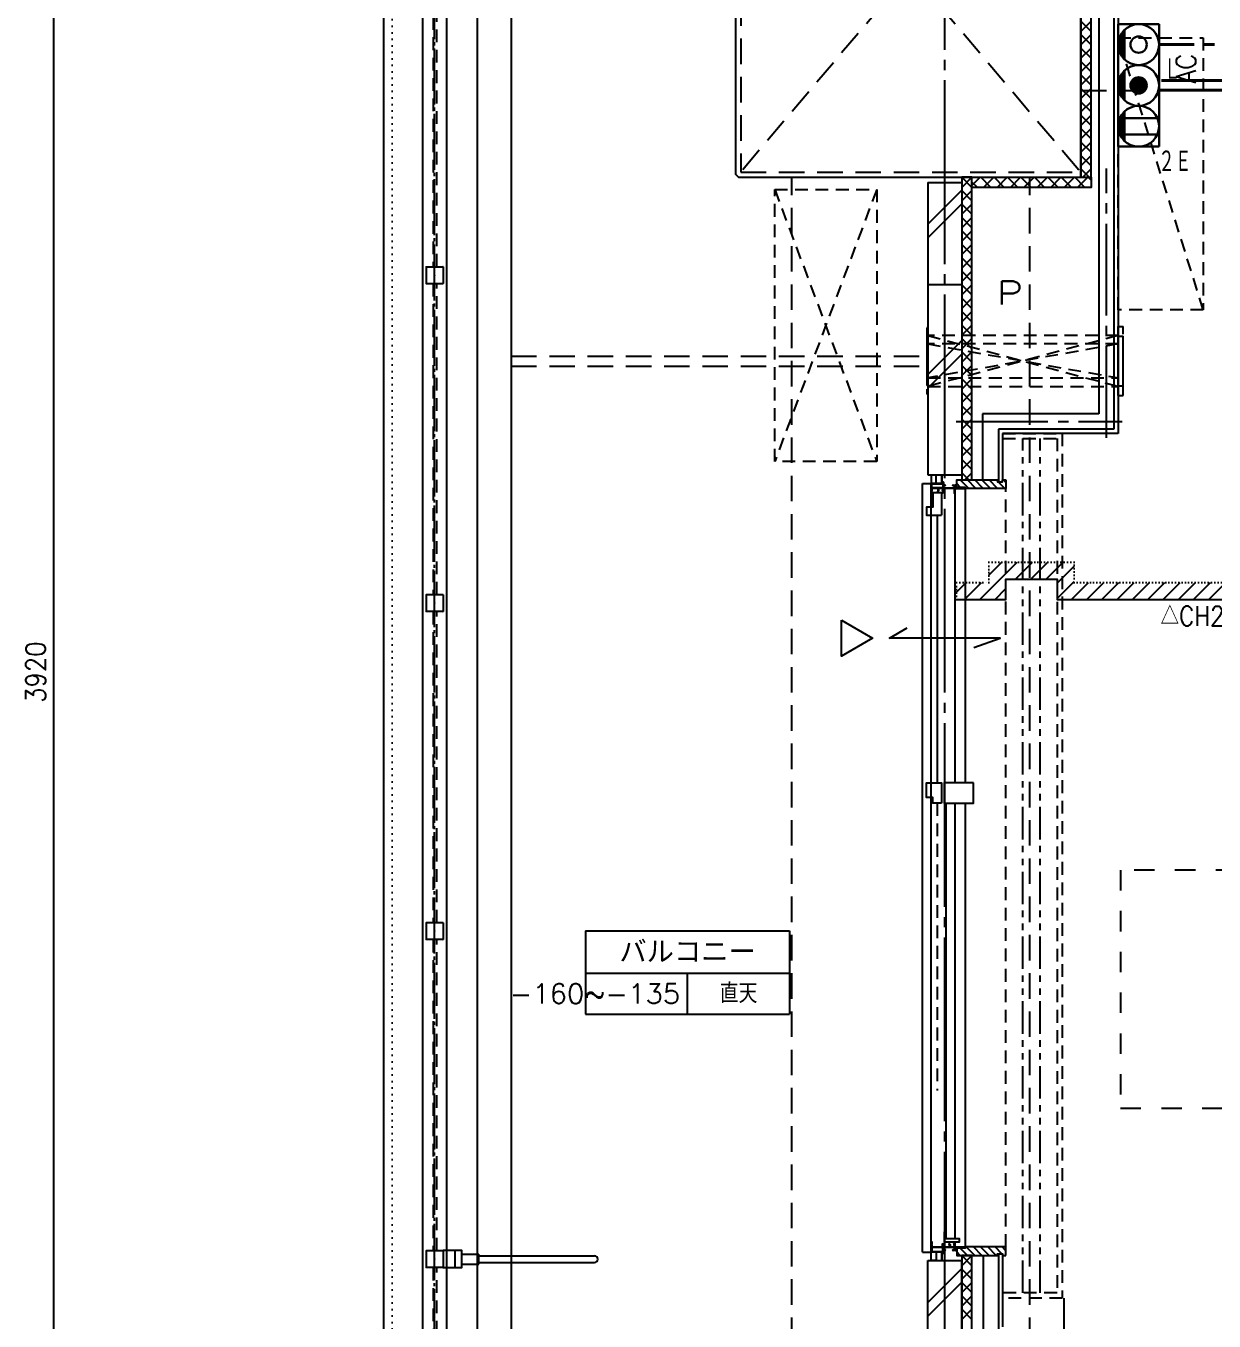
# Model space of a CAD drawing. Header units: millimetres. Extents: x 8300 to 98248, y -10383 to 40000.
# Drawn here: x 19899 to 23392, y 17932 to 21740 of the extents above; entities that cross this region are included whole.
import ezdxf
from ezdxf.enums import TextEntityAlignment as Align

# ---------------------------------------------------------------- set-up
doc = ezdxf.new("R2010")
doc.units = ezdxf.units.MM
doc.header["$LTSCALE"] = 300
for name, pattern in [('CADEWA_LINE5', [1.2, 0.9, -0.1, 0.1, -0.1]), ('CADEWA_LINE6', [2.1, 1.8, -0.1, 0.1, -0.1]), ('DASH-N', [0.375, 0.25, -0.125]), ('DASH-S', [0.2, 0.125, -0.075]), ('DOT2', [3.175, 0, -3.175]), ('HIDDEN3', [0.2, 0.1, -0.1]), ('JIS_08_11', [12.8, 11, -0.6, 0.6, -0.6]), ('PHANTOMX2', [127, 63.5, -12.7, 12.7, -12.7, 12.7, -12.7])]:
    doc.linetypes.add(name, pattern=pattern)
for name, color, linetype in [('526EH_Kabe(7)', 7, 'CONTINUOUS'), ('E配T_その他－１', 7, 'CONTINUOUS'), ('K建0_壁', 7, 'CONTINUOUS'), ('通り芯', 7, 'CONTINUOUS')]:
    doc.layers.add(name, color=color, linetype=linetype)
doc.styles.add('MS Gothic2', font='msgothic.ttc', dxfattribs={"width": 0.6})
doc.styles.add('txt2', font='txt.shx', dxfattribs={"width": 1.197332, "bigfont": 'extfont2'})

# ---------------------------------------------------------------- blocks, each defined once
blk = doc.blocks.new('ZGroup191', base_point=(23170, 21565))
at = {"layer": '526EH_Kabe(7)', "color": 6, "linetype": 'Continuous', "lineweight": -3}
for p, q in [((23119, 21596.6), (23119, 21533.4)), ((23123.5, 21602.9), (23123.5, 21527.1)), ((23114.5, 21587.8), (23114.5, 21542.2)), ((23147.5, 21573.3), (23147.5, 21556.7)), ((23152, 21580.9), (23152, 21549.1)), ((23156.5, 21584.8), (23156.5, 21545.2)), ((23161, 21587.2), (23161, 21542.8)), ((23165.5, 21588.6), (23165.5, 21541.4)), ((23170, 21589), (23170, 21541)), ((23174.5, 21588.6), (23174.5, 21541.4)), ((23179, 21587.2), (23179, 21542.8)), ((23183.5, 21584.8), (23183.5, 21545.2)), ((23188, 21580.9), (23188, 21549.1)), ((23192.5, 21573.3), (23192.5, 21556.7))]:
    blk.add_line(p, q, dxfattribs=at)
at = {"layer": '526EH_Kabe(7)', "color": 6, "linetype": 'Continuous', "lineweight": 30}
blk.add_line((23128, 21607.8), (23128, 21522.2), dxfattribs=at)
for radius in [60, 24]:
    blk.add_circle((23170, 21565), radius, dxfattribs=at)
blk = doc.blocks.new('ZGroup192', base_point=(23170, 21685))
at = {"layer": '526EH_Kabe(7)', "color": 6, "linetype": 'Continuous', "lineweight": -3}
for p, q in [((23114.5, 21707.8), (23114.5, 21662.2)), ((23119, 21716.6), (23119, 21653.4)), ((23123.5, 21722.9), (23123.5, 21647.1))]:
    blk.add_line(p, q, dxfattribs=at)
at = {"layer": '526EH_Kabe(7)', "color": 6, "linetype": 'Continuous', "lineweight": 30}
blk.add_line((23128, 21727.8), (23128, 21642.1), dxfattribs=at)
for radius in [60, 24]:
    blk.add_circle((23170, 21685), radius, dxfattribs=at)
blk = doc.blocks.new('ZGroup193', base_point=(23170, 21445))
at = {"layer": '526EH_Kabe(7)', "color": 6, "linetype": 'Continuous', "lineweight": -3}
for p, q in [((23119, 21476.6), (23119, 21413.4)), ((23123.5, 21482.9), (23123.5, 21407.1)), ((23114.5, 21467.8), (23114.5, 21422.2))]:
    blk.add_line(p, q, dxfattribs=at)
at = {"layer": '526EH_Kabe(7)', "color": 6, "linetype": 'Continuous', "lineweight": 30}
for p, q in [((23128, 21487.9), (23128, 21402.2)), ((23225, 21469), (23115, 21469)), ((23225, 21421), (23115, 21421))]:
    blk.add_line(p, q, dxfattribs=at)
blk.add_circle((23170, 21445), 60, dxfattribs=at)
blk = doc.blocks.new('ZGroup195', base_point=(23170, 21565))
at = {"layer": '526EH_Kabe(7)', "color": 6, "linetype": 'Continuous', "lineweight": 30}
for p, q in [((23110, 21385), (23110, 21745)), ((23110, 21745), (23230, 21745)), ((23230, 21745), (23230, 21385)), ((23230, 21385), (23110, 21385))]:
    blk.add_line(p, q, dxfattribs=at)
blk = doc.blocks.new('ZGroup239', base_point=(25294.7, 20029))
at = {"layer": 'E配T_その他－１', "color": 1, "linetype": 'CADEWA_LINE5', "lineweight": 40}
blk.add_line((23692.9, 21685), (23230, 21685), dxfattribs=at)
blk = doc.blocks.new('ZGroup257', base_point=(25318.2, 19945.4))
at = {"layer": 'E配T_その他－１', "color": 1, "linetype": 'CADEWA_LINE5', "lineweight": 40}
blk.add_line((23452.9, 21550.9), (23228.3, 21550.9), dxfattribs=at)
blk = doc.blocks.new('ZGroup267', base_point=(25306, 19967.8))
at = {"layer": 'E配T_その他－１', "color": 1, "linetype": 'CADEWA_LINE5', "lineweight": 40}
blk.add_line((23507.4, 21579.1), (23228.3, 21579.1), dxfattribs=at)
blk = doc.blocks.new('ZGroup303', base_point=(21711.4, 18957.2))
at = {"layer": 'K建0_壁', "color": 250, "linetype": 'Continuous', "lineweight": -3}
for p, q in [((21543.8, 19079.7), (22143.8, 19079.7)), ((21543.8, 19079.7), (21543.8, 18834.7)), ((22143.8, 19079.7), (22143.8, 18834.7)), ((21543.8, 18954.7), (22143.8, 18954.7)), ((21843.8, 18834.7), (21843.8, 18954.7)), ((21543.8, 18834.7), (22143.8, 18834.7))]:
    blk.add_line(p, q, dxfattribs=at)
at = {"layer": 'K建0_壁', "color": 250, "lineweight": -3, "style": 'txt2'}
for s, height, width, p in [('バルコニー', 67.93, 1.072409, (21843.8, 19017.2)), ('直天', 57.6, 0.875, (21993.8, 18895.9)), ('-160~-135', 57.6, 1.037234, (21571.5, 18894.7))]:
    blk.add_text(s, height=height, dxfattribs=dict(at, width=width)).set_placement(p, align=Align.MIDDLE_CENTER)
blk = doc.blocks.new('ZGroup311', base_point=(23285.6, 20152))
at = {"layer": 'K建0_壁', "color": 250, "linetype": 'Continuous', "lineweight": -3}
for p, q in [((23545, 20312.1), (23586.7, 20353.8)), ((23545, 20267.2), (23631.6, 20353.8)), ((23626.5, 20303.8), (23676.5, 20353.8)), ((23671.4, 20303.8), (23721.4, 20353.8)), ((23716.3, 20303.8), (23766.3, 20353.8)), ((23761.2, 20303.8), (23811.2, 20353.8)), ((23806.1, 20303.8), (23856.1, 20353.8)), ((23851, 20303.8), (23901, 20353.8)), ((23895.9, 20303.8), (23936.5, 20344.3)), ((23545, 20222.3), (23595, 20272.3)), ((23545, 20177.4), (23595, 20227.4)), ((23545, 20132.5), (23595, 20182.5)), ((22703, 20053.8), (22813, 20163.8)), ((22729.7, 20125.4), (22768.1, 20163.8)), ((22807.9, 20113.8), (22857.9, 20163.8)), ((22852.8, 20113.8), (22902.8, 20163.8)), ((22897.7, 20113.8), (22947.7, 20163.8)), ((22930, 20101.2), (22980, 20151.2)), ((22930, 20056.3), (22980, 20106.3)), ((23511.2, 20053.8), (23595, 20137.6)), ((22634.7, 20075.3), (22663.2, 20103.8)), ((22658.1, 20053.8), (22708.1, 20103.8)), ((22747.9, 20053.8), (22779.7, 20085.6)), ((22972.4, 20053.8), (23022.4, 20103.8)), ((23017.3, 20053.8), (23067.3, 20103.8)), ((23062.2, 20053.8), (23112.2, 20103.8)), ((23107.1, 20053.8), (23157.1, 20103.8)), ((23152, 20053.8), (23202, 20103.8)), ((23196.9, 20053.8), (23246.9, 20103.8)), ((23241.8, 20053.8), (23291.8, 20103.8)), ((23286.7, 20053.8), (23336.7, 20103.8)), ((23331.6, 20053.8), (23381.6, 20103.8)), ((23376.5, 20053.8), (23426.5, 20103.8)), ((23421.4, 20053.8), (23471.4, 20103.8)), ((23466.3, 20053.8), (23516.3, 20103.8)), ((23556.1, 20053.8), (23595, 20092.7))]:
    blk.add_line(p, q, dxfattribs=at)
at = {"layer": 'K建0_壁', "color": 250, "linetype": 'DOT2', "lineweight": -3, "ltscale": 0.01}
blk.add_lwpolyline([(22634.7, 20053.8), (22634.7, 20103.8), (22729.7, 20103.8), (22729.7, 20163.8), (22980, 20163.8), (22980, 20103.8), (23545, 20103.8), (23545, 20353.8), (23936.5, 20353.8), (23936.5, 20303.8)], dxfattribs=at)
at = {"layer": 'K建0_壁', "color": 250, "linetype": 'Continuous', "lineweight": -3}
blk.add_lwpolyline([(22634.7, 20053.8), (22779.7, 20053.8), (22779.7, 20113.8), (22930, 20113.8), (22930, 20053.8), (23595, 20053.8), (23595, 20303.8), (23936.5, 20303.8)], dxfattribs=at)
at = {"layer": 'K建0_壁', "color": 250, "lineweight": -3, "style": 'txt2', "width": 0.859876}
blk.add_text('△CH2300', height=57.6, dxfattribs=at).set_placement((23234.4, 19959.1), align=Align.BOTTOM_LEFT)

msp = doc.modelspace()

# ---------------------------------------------------------------- linework, layer by layer
at = {"layer": 'K建0_壁', "color": 250, "linetype": 'JIS_08_11', "lineweight": -3, "ltscale": 0.05}
msp.add_line((21100, 11716.7), (21100, 25327.2), dxfattribs=at)
at = {"layer": 'K建0_壁', "color": 250, "linetype": 'Continuous', "lineweight": -3}
for p, q in [((20950, 25028.7), (20950, 12009.7)), ((21225, 25028.7), (21225, 12009.7)), ((21325, 25028.7), (21325, 12009.7)), ((19980, 21789.5), (19980, 17890.5)), ((23030, 21754), (23000, 21724)), ((23000, 21754), (23030, 21724)), ((23030, 21714.4), (23000, 21684.4)), ((23000, 21714.4), (23030, 21684.4)), ((23030, 21674.9), (23000, 21644.9)), ((23000, 21674.9), (23030, 21644.9)), ((23030, 21635.4), (23000, 21605.4)), ((23000, 21635.4), (23030, 21605.4)), ((23030, 21595.9), (23000, 21565.9)), ((23000, 21595.9), (23030, 21565.9)), ((23030, 21556.4), (23000, 21526.4)), ((23000, 21556.4), (23030, 21526.4)), ((23030, 21516.9), (23000, 21486.9)), ((23000, 21516.9), (23030, 21486.9)), ((23030, 21477.4), (23000, 21447.4)), ((23000, 21477.4), (23030, 21447.4)), ((23030, 21437.9), (23000, 21407.9)), ((23000, 21437.9), (23030, 21407.9)), ((23030, 21398.3), (23000, 21368.3)), ((23000, 21398.3), (23030, 21368.3)), ((23030, 21358.8), (23000, 21328.8)), ((23000, 21358.8), (23030, 21328.8)), ((22679.8, 21295), (22650, 21265.2)), ((22650.2, 21295), (22680, 21265.2)), ((22680, 21270.5), (22704.5, 21295)), ((22735.6, 21265), (22705.6, 21295)), ((22714, 21265), (22744, 21295)), ((22775.1, 21265), (22745.1, 21295)), ((22753.6, 21265), (22783.6, 21295)), ((22814.6, 21265), (22784.6, 21295)), ((22793.1, 21265), (22823.1, 21295)), ((22854.1, 21265), (22824.1, 21295)), ((22832.6, 21265), (22862.6, 21295)), ((22893.6, 21265), (22863.6, 21295)), ((22872.1, 21265), (22902.1, 21295)), ((22933.1, 21265), (22903.1, 21295)), ((22911.6, 21265), (22941.6, 21295)), ((22972.6, 21265), (22942.6, 21295)), ((22951.1, 21265), (22981.1, 21295)), ((23012.2, 21265), (22982.2, 21295)), ((22990.6, 21265), (23020.6, 21295)), ((23000, 21319.3), (23024.3, 21295)), ((23030, 21319.3), (23005.7, 21295)), ((23030, 21286.7), (23021.7, 21295)), ((22550, 21280), (22650, 21280)), ((22550, 21280), (22550, 20420)), ((22550, 21156.7), (22650, 21256.7)), ((22650, 21280), (22650, 20420)), ((22680, 21255.7), (22650, 21225.7)), ((22650, 21255.7), (22680, 21225.7)), ((22696, 21265), (22680, 21281)), ((22550, 21116.7), (22650, 21216.7)), ((22680, 21216.2), (22650, 21186.2)), ((22650, 21216.2), (22680, 21186.2)), ((22680, 21176.7), (22650, 21146.7)), ((22650, 21176.7), (22680, 21146.7)), ((22680, 21137.2), (22650, 21107.2)), ((22650, 21137.2), (22680, 21107.2)), ((22680, 21097.6), (22650, 21067.6)), ((22650, 21097.6), (22680, 21067.6)), ((22680, 21058.1), (22650, 21028.1)), ((22650, 21058.1), (22680, 21028.1)), ((21075, 21031.6), (21075, 20982.6)), ((21075.5, 21032.1), (21124.5, 21032.1)), ((21125, 21031.6), (21125, 20982.6)), ((21124.5, 20982.1), (21075.5, 20982.1)), ((22680, 21018.6), (22650, 20988.6)), ((22650, 21018.6), (22680, 20988.6)), ((22550, 20980), (22650, 20980)), ((22680, 20979.1), (22650, 20949.1)), ((22650, 20979.1), (22680, 20949.1)), ((22680, 20939.6), (22650, 20909.6)), ((22650, 20939.6), (22680, 20909.6)), ((22680, 20900.1), (22650, 20870.1)), ((22650, 20900.1), (22680, 20870.1)), ((22680, 20860.6), (22650, 20830.6)), ((22650, 20860.6), (22680, 20830.6)), ((22550, 20715.4), (22650, 20815.4)), ((22680, 20821), (22650, 20791)), ((22650, 20821), (22680, 20791)), ((22550, 20675.4), (22650, 20775.4)), ((22680, 20781.5), (22650, 20751.5)), ((22650, 20781.5), (22680, 20751.5)), ((22680, 20742), (22650, 20712)), ((22650, 20742), (22680, 20712)), ((22680, 20702.5), (22650, 20672.5)), ((22650, 20702.5), (22680, 20672.5)), ((22680, 20663), (22650, 20633)), ((22650, 20663), (22680, 20633)), ((22680, 20623.5), (22650, 20593.5)), ((22650, 20623.5), (22680, 20593.5)), ((22680, 20584), (22650, 20554)), ((22650, 20584), (22680, 20554)), ((22710.5, 20599.5), (22710.5, 20405)), ((22680, 20544.5), (22650, 20514.5)), ((22650, 20544.5), (22680, 20514.5)), ((22757.5, 20554.5), (22757.5, 20400)), ((22770, 20542), (22770, 20405)), ((22680, 20504.9), (22650, 20474.9)), ((22650, 20504.9), (22680, 20474.9)), ((22680, 20465.4), (22650, 20435.4)), ((22650, 20465.4), (22680, 20435.4)), ((22550, 20420), (22650, 20420)), ((22560, 20420), (22560, 20395)), ((22575, 20395), (22575, 20420)), ((22591, 20395), (22591, 20420)), ((22650, 20425.9), (22670.9, 20405)), ((22680, 20425.9), (22659.1, 20405)), ((22535, 20395), (22560.3, 20395)), ((22535, 18135), (22535, 20395)), ((22560, 20365.3), (22560, 20394.7)), ((22560.3, 20395), (22594.7, 20395)), ((22561.6, 20382.2), (22561.6, 20392.9)), ((22562.1, 20393.4), (22594.3, 20393.4)), ((22594.3, 20381.7), (22562.1, 20381.7)), ((22581.9, 20372.4), (22580.1, 20370.6)), ((22592.6, 20398.5), (22595.5, 20398.5)), ((22594.7, 20397.3), (22592.6, 20397.3)), ((22593, 20373.2), (22593, 20374)), ((22593.6, 20372.7), (22593.5, 20372.7)), ((22593.9, 20373.7), (22593.9, 20373)), ((22595, 20374), (22594.2, 20374)), ((22594.8, 20392.9), (22594.8, 20382.2)), ((22595, 20395.3), (22595, 20397)), ((22595.3, 20368.3), (22595.3, 20373.7)), ((22596.5, 20388.1), (22596.5, 20382.2)), ((22600.5, 20388.4), (22596.8, 20388.4)), ((22597, 20381.7), (22627.8, 20381.7)), ((22601, 20389.5), (22601, 20388.9)), ((22624, 20388.9), (22624, 20389.5)), ((22628, 20388.4), (22624.5, 20388.4)), ((22628.3, 20382.2), (22628.3, 20388.1)), ((22630, 20389.7), (22630, 20365.3)), ((22646.3, 20383), (22635, 20394.3)), ((22670.5, 20380), (22645.5, 20405)), ((22660, 20383), (22660, 19515)), ((22691.8, 20380), (22666.8, 20405)), ((22713, 20380), (22688, 20405)), ((22734.2, 20380), (22709.2, 20405)), ((22755.4, 20380), (22730.4, 20405)), ((22755, 20401.6), (22751.6, 20405)), ((22776.6, 20380), (22756.6, 20400)), ((22780, 20397.8), (22772.8, 20405)), ((22560, 18164.7), (22560, 20365.3)), ((22561.3, 20365), (22560.3, 20365)), ((22593, 20368), (22593, 20368.8)), ((22593.5, 20369.3), (22593.6, 20369.3)), ((22593.9, 20369), (22593.9, 20368.3)), ((22595.9, 20367), (22594, 20367)), ((22594.2, 20368), (22595, 20368)), ((22629.7, 20365), (22628.6, 20365)), ((22630, 20365.3), (22630, 19515)), ((22577.3, 20302), (22577.3, 19515)), ((21075.5, 20067.9), (21124.5, 20067.9)), ((21075, 20067.4), (21075, 20018.4)), ((21125, 20067.4), (21125, 20018.4)), ((21124.5, 20017.9), (21075.5, 20017.9)), ((22660, 19455), (22660, 18149.5)), ((21075, 19103.1), (21075, 19054.1)), ((21075.5, 19103.6), (21124.5, 19103.6)), ((21125, 19103.1), (21125, 19054.1)), ((21124.5, 19053.6), (21075.5, 19053.6)), ((22560, 18135.3), (22560, 18164.7)), ((22560.3, 18165), (22561.3, 18165)), ((22628.6, 18165), (22629.7, 18165)), ((22630, 18164.7), (22630, 18140.3)), ((21075, 18138.8), (21075, 18089.8)), ((21075.5, 18139.3), (21124.5, 18139.3)), ((21125, 18139.3), (21125, 18089.3)), ((21125, 18138.8), (21125, 18089.8)), ((21160, 18139.3), (21160, 18089.3)), ((21180, 18129.3), (21230, 18129.3)), ((21230, 18099.3), (21230, 18129.3)), ((22535, 18135), (22560.3, 18135)), ((22594.7, 18135), (22560.3, 18135)), ((22561.6, 18147.9), (22561.6, 18137.2)), ((22594.3, 18148.4), (22562.1, 18148.4)), ((22562.1, 18136.7), (22594.3, 18136.7)), ((22575, 18135), (22575, 18110)), ((22591, 18135), (22591, 18110)), ((22592.6, 18132.7), (22594.7, 18132.7)), ((22595.5, 18131.5), (22592.6, 18131.5)), ((22593.5, 18159.5), (22594.7, 18159.5)), ((22594.8, 18137.2), (22594.8, 18147.9)), ((22595, 18159.2), (22595, 18158.6)), ((22595, 18133), (22595, 18134.7)), ((22596.5, 18147.9), (22596.5, 18142)), ((22596.8, 18141.7), (22600.5, 18141.7)), ((22627.8, 18148.4), (22597, 18148.4)), ((22601, 18141.2), (22601, 18140.5)), ((22613.6, 18159.4), (22615.4, 18157.6)), ((22624, 18140.5), (22624, 18141.2)), ((22624.5, 18141.7), (22628, 18141.7)), ((22626.5, 18161.2), (22626.5, 18162)), ((22626.5, 18156), (22626.5, 18156.8)), ((22627.1, 18160.7), (22627, 18160.7)), ((22627, 18157.3), (22627.1, 18157.3)), ((22627.4, 18161.7), (22627.4, 18161)), ((22627.4, 18157), (22627.4, 18156.3)), ((22628.4, 18162), (22627.7, 18162)), ((22627.7, 18156), (22628.4, 18156)), ((22628.3, 18142), (22628.3, 18147.9)), ((22628.7, 18156.3), (22628.7, 18161.7)), ((22645.5, 18125), (22635, 18135.5)), ((22666.8, 18125), (22644.8, 18147)), ((22660, 18149.5), (22660, 18147)), ((22688, 18125), (22663, 18150)), ((22709.2, 18125), (22684.2, 18150)), ((22730.4, 18125), (22705.4, 18150)), ((22751.6, 18125), (22726.6, 18150)), ((22767.8, 18130), (22747.8, 18150)), ((22757.5, 18130), (22757.5, 17902.5)), ((22780, 18139), (22769, 18150)), ((22772.8, 18125), (22770, 18127.8)), ((21124.5, 18089.3), (21075.5, 18089.3)), ((21180, 18099.3), (21230, 18099.3)), ((21230, 18124.3), (21570, 18124.3)), ((21230, 18104.3), (21570, 18104.3)), ((22550, 18110), (22650, 18110)), ((22550, 17320), (22550, 18110)), ((22680, 18124.9), (22650, 18094.9)), ((22650, 18124.9), (22680, 18094.9)), ((22650, 17320), (22650, 18110)), ((22712.5, 18125), (22712.5, 17857.5)), ((22770, 18125), (22770, 17915)), ((22550, 17986.7), (22650, 18086.7)), ((22680, 18085.3), (22650, 18055.3)), ((22650, 18085.3), (22680, 18055.3)), ((22550, 17946.7), (22650, 18046.7)), ((22680, 18045.8), (22650, 18015.8)), ((22650, 18045.8), (22680, 18015.8)), ((22680, 18006.3), (22650, 17976.3)), ((22650, 18006.3), (22680, 17976.3)), ((22680, 17966.8), (22650, 17936.8)), ((22650, 17966.8), (22680, 17936.8))]:
    msp.add_line(p, q, dxfattribs=at)
at = {"layer": 'K建0_壁', "color": 250, "linetype": 'Continuous', "lineweight": -3, "ltscale": 50}
for p, q in [((21065, 25028.7), (21065, 12009.7)), ((21135, 25028.7), (21135, 12009.7))]:
    msp.add_line(p, q, dxfattribs=at)
at = {"layer": 'K建0_壁', "color": 250, "linetype": 'Continuous', "lineweight": -3, "ltscale": 0.5}
for p, q in [((23052.5, 22557.5), (23052.5, 20599.5)), ((23097.5, 22557.5), (23097.5, 20554.5)), ((23110, 21765), (23110, 20542)), ((23052.5, 20599.5), (22710.5, 20599.5)), ((23097.5, 20554.5), (22757.5, 20554.5)), ((23110, 20542), (22770, 20542))]:
    msp.add_line(p, q, dxfattribs=at)
at = {"layer": 'K建0_壁', "color": 250, "linetype": 'DASH-N', "lineweight": -3}
for p, q in [((23000, 22490), (22000, 21310)), ((22000, 22490), (23000, 21310)), ((23000, 21550), (30569.7, 21550)), ((22150, 15505), (22150, 21295)), ((22850, 15505), (22850, 21295)), ((21325, 20769.5), (22550, 20769.5)), ((21325, 20739.5), (22550, 20739.5))]:
    msp.add_line(p, q, dxfattribs=at)
at = {"layer": 'K建0_壁', "color": 250, "linetype": 'DASH-S', "lineweight": -3}
for p, q in [((21096.4, 21946.4), (21096.4, 21032.1)), ((21106.4, 21032.1), (21106.4, 21946.4)), ((23360, 20905), (23110, 21705)), ((22100, 21259), (22400, 20459)), ((22400, 21259), (22100, 20459)), ((21096.4, 20982.1), (21096.4, 20067.9)), ((21106.4, 20067.9), (21106.4, 20982.1)), ((22547, 20852.5), (22547, 20657.5)), ((22550, 20852.5), (22547, 20852.5)), ((22550, 20852.5), (22550, 20657.5)), ((23110, 20830), (22550, 20830)), ((22550, 20830), (23110, 20680)), ((23110, 20830), (22550, 20680)), ((22550, 20830), (22550, 20680)), ((23110, 20653.5), (23110, 20856.5)), ((23110, 20856.5), (23124, 20856.5)), ((23110, 20830), (23110, 20680)), ((23124, 20653.5), (23124, 20856.5)), ((22547, 20827.5), (22547, 20682.5)), ((22550, 20827.5), (22547, 20827.5)), ((22550, 20827.5), (22550, 20682.5)), ((23110, 20805), (22550, 20805)), ((22550, 20805), (23110, 20705)), ((23110, 20805), (22550, 20705)), ((22550, 20805), (22550, 20705)), ((23110, 20682), (23110, 20828)), ((23110, 20828), (23124, 20828)), ((23124, 20682), (23124, 20828)), ((22550, 20682.5), (22547, 20682.5)), ((22550, 20705), (23110, 20705)), ((22550, 20680), (23110, 20680)), ((23110, 20682), (23124, 20682)), ((22550, 20657.5), (22547, 20657.5)), ((23110, 20653.5), (23124, 20653.5)), ((22780, 18150), (22780, 20380)), ((21096.4, 20017.9), (21096.4, 19103.6)), ((21106.4, 19103.6), (21106.4, 20017.9)), ((22577.3, 19455), (22577.3, 18610)), ((21096.4, 19053.6), (21096.4, 18139.3)), ((21106.4, 18139.3), (21106.4, 19053.6)), ((21096.4, 18089.3), (21096.4, 17175)), ((21106.4, 17175), (21106.4, 18089.3))]:
    msp.add_line(p, q, dxfattribs=at)
at = {"layer": 'K建0_壁', "color": 250, "linetype": 'CADEWA_LINE5', "lineweight": -3}
for p, q in [((23075, 20528.5), (23075, 21320.6)), ((22633.5, 20577), (23121.4, 20577)), ((22950, 18000), (22950, 17291.7))]:
    msp.add_line(p, q, dxfattribs=at)
at = {"layer": 'K建0_壁', "color": 250, "linetype": 'PHANTOMX2', "lineweight": -3, "ltscale": 0.005}
for p, q in [((22830, 18015), (22830, 20527)), ((22880, 18015), (22880, 20527))]:
    msp.add_line(p, q, dxfattribs=at)
at = {"layer": 'K建0_壁', "color": 250, "linetype": 'Continuous', "lineweight": -3, "ltscale": 0.7}
for p, q in [((22630, 20380), (22630, 20389.2)), ((22630, 20380), (22659.5, 20380)), ((22631.5, 20381.5), (22631.5, 20389.2)), ((22631.5, 20381.5), (22658.8, 20381.5)), ((22658.8, 20381.5), (22658.8, 20383)), ((22658.8, 20383), (22660, 20383)), ((22660, 20380.5), (22660, 20383)), ((22590.5, 20367), (22590.5, 20302)), ((22602.7, 19455), (22602.7, 18174)), ((22630, 19455), (22630, 18174))]:
    msp.add_line(p, q, dxfattribs=at)
at = {"layer": 'K建0_壁', "color": 250, "linetype": 'DOT2', "lineweight": -3, "ltscale": 0.02}
msp.add_lwpolyline([(20925, 25028.7), (20925, 22735), (20975, 22735), (20975, 12009.7)], dxfattribs=at)
at = {"layer": 'K建0_壁', "color": 250, "linetype": 'Continuous', "lineweight": -3}
for points in [[(23000, 21316.2), (23000, 22483.8), (23000, 22505), (21994, 22505), (21985, 22496), (21985, 21304), (21994, 21295), (23000, 21295)], [(23030, 22505), (23000, 22505), (23000, 21295), (23030, 21295)], [(22680, 21295), (22650, 21295), (22650, 20405), (22680, 20405)], [(22680, 21265), (22680, 21295), (23030, 21295), (23030, 21265)], [(22780, 20405), (22780, 20380), (22660, 20380), (22660, 20383), (22635, 20383), (22635, 20405), (22755, 20405), (22755, 20400), (22770, 20400), (22770, 20405)], [(22296.3, 19992.8), (22387.5, 19940.2), (22296.3, 19887.5)], [(22780, 18125), (22780, 18150), (22660, 18150), (22660, 18147), (22635, 18147), (22635, 18125), (22755, 18125), (22755, 18130), (22770, 18130), (22770, 18125)], [(22680, 18125), (22650, 18125), (22650, 17305), (22680, 17305)]]:
    msp.add_lwpolyline(points, close=True, dxfattribs=at)
at = {"layer": 'K建0_壁', "color": 250, "linetype": 'DASH-N', "lineweight": -3}
msp.add_lwpolyline([(23000, 21310), (23000, 22490), (22000, 22490), (22000, 21310)], close=True, dxfattribs=at)
at = {"layer": 'K建0_壁', "color": 250, "linetype": 'DASH-S', "lineweight": -3}
for points in [[(23360, 20905), (23110, 20905), (23110, 21705), (23360, 21705)], [(22100, 21259), (22400, 21259), (22400, 20459), (22100, 20459)]]:
    msp.add_lwpolyline(points, close=True, dxfattribs=at)
for points in [[(22770, 20542), (22945, 20542), (22945, 18000), (22770, 18000)], [(22770, 20527), (22930, 20527), (22930, 18015), (22770, 18015)]]:
    msp.add_lwpolyline(points, dxfattribs=at)
at = {"layer": 'K建0_壁', "color": 250, "linetype": 'Continuous', "lineweight": -3}
for points in [[(22560, 20420), (22591, 20420), (22591, 20395), (22560, 20395)], [(22579.5, 20370.9), (22579.5, 20372.3), (22580.4, 20373.2), (22580.4, 20380), (22561.6, 20380), (22561.6, 20373.2), (22561.1, 20372.7), (22561.1, 20371.3), (22561.6, 20371.3), (22561.6, 20365.3)], [(22594, 20375), (22594.7, 20375), (22594.7, 20380), (22582, 20380), (22582, 20372.7)], [(22628.3, 20365.3), (22628.3, 20380), (22596.4, 20380), (22596.4, 20367.5)], [(22596.5, 20397.5), (22596.5, 20390), (22600.5, 20390)], [(22624.5, 20390), (22626.8, 20390), (22627, 20389.8), (22627.2, 20390), (22629.7, 20390)], [(22685.5, 19912.2), (22762.5, 19940.2), (22437.5, 19940.2), (22489.5, 19970.2)], [(22561.6, 18164.7), (22561.6, 18158.7), (22561.1, 18158.7), (22561.1, 18157.3), (22561.6, 18156.8), (22561.6, 18150), (22593, 18150), (22593, 18159)], [(22602.7, 18194), (22598.5, 18194), (22598.5, 18165.5), (22643, 18165.5), (22643, 18174), (22602.7, 18174)], [(22627.5, 18163), (22628.3, 18163), (22628.3, 18164.7)], [(21125, 18089.3), (21180, 18089.3), (21180, 18139.3), (21125, 18139.3)], [(22575, 18135), (22575, 18110), (22591, 18110), (22591, 18135), (22560, 18135)], [(22575, 18110), (22560, 18110), (22560, 18135)], [(22594.7, 18158.3), (22594.2, 18158.3), (22594.2, 18150), (22613.8, 18150), (22613.8, 18156.8), (22613, 18157.7), (22613, 18159.1)], [(22600.5, 18140), (22596.5, 18140), (22596.5, 18132.5)], [(22615.5, 18157.3), (22615.5, 18150), (22628.3, 18150), (22628.3, 18155), (22627.5, 18155)], [(22629.7, 18140), (22627.2, 18140), (22627, 18140.2), (22626.8, 18140), (22624.5, 18140)], [(22630, 18140.7), (22630, 18150), (22659.5, 18150)], [(22660, 18147), (22658.8, 18147), (22658.8, 18148.5), (22631.5, 18148.5), (22631.5, 18140.7)]]:
    msp.add_lwpolyline(points, dxfattribs=at)
at = {"layer": 'K建0_壁', "color": 250, "linetype": 'Continuous', "lineweight": -3, "ltscale": 0.7}
msp.add_lwpolyline([(22590.5, 20367), (22565, 20367), (22565, 20325), (22546, 20325), (22546, 20302), (22590.5, 20302)], dxfattribs=at)
for points in [[(22590.5, 19455), (22565, 19455), (22565, 19472), (22546, 19472), (22546, 19515), (22590.5, 19515)], [(22684, 19515), (22598.5, 19515), (22598.5, 19455), (22684, 19455)]]:
    msp.add_lwpolyline(points, close=True, dxfattribs=at)
at = {"layer": 'K建0_壁', "color": 250, "linetype": 'HIDDEN3', "lineweight": -3, "ltscale": 2}
msp.add_lwpolyline([(23816.8, 18558), (23816.8, 19258), (23116.8, 19258), (23116.8, 18558)], close=True, dxfattribs=at)
at = {"layer": 'K建0_壁', "color": 250, "linetype": 'Continuous', "lineweight": -3}
for centre in [(21100, 21007.1), (21100, 20042.9), (21100, 19078.6), (21100, 18114.3)]:
    msp.add_circle(centre, 0.5, dxfattribs=at)
for centre, radius, start, end in [((21075.5, 21031.6), 0.5, 90, 180), ((21124.5, 21031.6), 0.5, 0, 90), ((21075.5, 20982.6), 0.5, 180, 270), ((21124.5, 20982.6), 0.5, 270, 360), ((22560.3, 20394.7), 0.3, 90, 180), ((22562.1, 20392.9), 0.5, 90, 180), ((22562.1, 20382.2), 0.5, 180, 270), ((22581.5, 20372.7), 0.5, 315, 0), ((22592.6, 20397.9), 0.6, 90, 270), ((22594, 20374), 1, 90, 180), ((22593.5, 20373.2), 0.5, 180, 270), ((22593.6, 20373), 0.3, 270, 0), ((22594.2, 20373.7), 0.3, 90, 180), ((22594.3, 20392.9), 0.5, 0, 90), ((22594.3, 20382.2), 0.5, 270, 0), ((22594.7, 20397), 0.3, 360, 90), ((22594.7, 20395.3), 0.3, 270, 0), ((22595, 20373.7), 0.3, 0, 90), ((22595.5, 20397.5), 1, 0, 90), ((22596.8, 20388.1), 0.3, 90, 180), ((22597, 20382.2), 0.5, 180, 270), ((22600.5, 20389.5), 0.5, 0, 90), ((22600.5, 20388.9), 0.5, 270, 0), ((22624.5, 20389.5), 0.5, 90, 180), ((22624.5, 20388.9), 0.5, 180, 270), ((22627.8, 20382.2), 0.5, 270, 0), ((22628, 20388.1), 0.3, 0, 90), ((22629.7, 20389.7), 0.3, 0, 90), ((22560.3, 20365.3), 0.3, 180, 270), ((22561.3, 20365.3), 0.3, 270, 0), ((22579.9, 20370.9), 0.354, 180, 315), ((22593.5, 20368.8), 0.5, 90, 180), ((22594, 20368), 1, 180, 270), ((22593.6, 20369), 0.3, 360, 90), ((22594.2, 20368.3), 0.3, 180, 270), ((22595, 20368.3), 0.3, 270, 0), ((22595.9, 20367.5), 0.5, 270, 0), ((22628.6, 20365.3), 0.3, 180, 270), ((22629.7, 20365.3), 0.3, 270, 0), ((21075.5, 20067.4), 0.5, 90, 180), ((21124.5, 20067.4), 0.5, 0, 90), ((21075.5, 20018.4), 0.5, 180, 270), ((21124.5, 20018.4), 0.5, 270, 360), ((21075.5, 19103.1), 0.5, 90, 180), ((21124.5, 19103.1), 0.5, 0, 90), ((21075.5, 19054.1), 0.5, 180, 270), ((21124.5, 19054.1), 0.5, 270, 360), ((22560.3, 18164.7), 0.3, 90, 180), ((22561.3, 18164.7), 0.3, 0, 90), ((22628.6, 18164.7), 0.3, 90, 180), ((22629.7, 18164.7), 0.3, 0, 90), ((21075.5, 18138.8), 0.5, 90, 180), ((21124.5, 18138.8), 0.5, 0, 90), ((22560.3, 18135.3), 0.3, 180, 270), ((22562.1, 18147.9), 0.5, 90, 180), ((22562.1, 18137.2), 0.5, 180, 270), ((22592.6, 18132.1), 0.6, 90, 270), ((22593.5, 18159), 0.5, 90, 180), ((22594.3, 18147.9), 0.5, 0, 90), ((22594.3, 18137.2), 0.5, 270, 0), ((22594.7, 18159.2), 0.3, 0, 90), ((22594.7, 18158.6), 0.3, 270, 0), ((22594.7, 18134.7), 0.3, 0, 90), ((22594.7, 18133), 0.3, 270, 360), ((22595.5, 18132.5), 1, 270, 0), ((22597, 18147.9), 0.5, 90, 180), ((22596.8, 18142), 0.3, 180, 270), ((22600.5, 18141.2), 0.5, 0, 90), ((22600.5, 18140.5), 0.5, 270, 0), ((22613.4, 18159.1), 0.354, 45, 180), ((22615, 18157.3), 0.5, 360, 45), ((22624.5, 18141.2), 0.5, 90, 180), ((22624.5, 18140.5), 0.5, 180, 270), ((22627.5, 18162), 1, 90, 180), ((22627, 18161.2), 0.5, 180, 270), ((22627, 18156.8), 0.5, 90, 180), ((22627.5, 18156), 1, 180, 270), ((22627.1, 18161), 0.3, 270, 0), ((22627.1, 18157), 0.3, 360, 90), ((22627.7, 18161.7), 0.3, 90, 180), ((22627.7, 18156.3), 0.3, 180, 270), ((22627.8, 18147.9), 0.5, 0, 90), ((22628, 18142), 0.3, 270, 0), ((22628.4, 18161.7), 0.3, 0, 90), ((22628.4, 18156.3), 0.3, 270, 0), ((22629.7, 18140.3), 0.3, 270, 0), ((22630.7, 18140.7), 0.75, 180, 0), ((22659.5, 18149.5), 0.5, 0, 90), ((21075.5, 18089.8), 0.5, 180, 270), ((21124.5, 18089.8), 0.5, 270, 360), ((21570, 18114.3), 10, 270, 90)]:
    msp.add_arc(centre, radius, start, end, dxfattribs=at)
at = {"layer": 'K建0_壁', "color": 250, "linetype": 'Continuous', "lineweight": -3, "ltscale": 0.7}
for centre, radius, start, end in [((22630.7, 20389.2), 0.75, 0, 180), ((22659.5, 20380.5), 0.5, 270, 0), ((22606.2, 18150.8), 0.825, 180, 0)]:
    msp.add_arc(centre, radius, start, end, dxfattribs=at)
at = {"layer": '通り芯', "color": 96, "linetype": 'CADEWA_LINE6', "lineweight": -3}
msp.add_line((22600, -6050), (22600, 40000), dxfattribs=at)

# ---------------------------------------------------------------- block references
at = {"layer": '526EH_Kabe(7)', "linetype": 'Continuous', "lineweight": 30}
for name, p in [('ZGroup192', (23170, 21685)), ('ZGroup195', (23170, 21565)), ('ZGroup191', (23170, 21565)), ('ZGroup193', (23170, 21445))]:
    msp.add_blockref(name, p, dxfattribs=at)
at = {"layer": 'E配T_その他－１', "linetype": 'Continuous', "lineweight": -3}
for name, p in [('ZGroup239', (25294.7, 20029)), ('ZGroup267', (25306, 19967.8)), ('ZGroup257', (25318.2, 19945.4))]:
    msp.add_blockref(name, p, dxfattribs=at)
at = {"layer": 'K建0_壁', "linetype": 'CADEWA_LINE6', "lineweight": 15}
for name, p in [('ZGroup311', (23285.6, 20152)), ('ZGroup303', (21711.4, 18957.2))]:
    msp.add_blockref(name, p, dxfattribs=at)

# ---------------------------------------------------------------- texts
at = {"layer": '526EH_Kabe(7)', "color": 220, "lineweight": -3, "style": 'MS Gothic2', "width": 0.6}
for s, p in [('Ｌ', (23244.1, 21614.4)), ('２Ｅ', (23227.4, 21343.4))]:
    msp.add_text(s, height=60, dxfattribs=at).set_placement(p, align=Align.MIDDLE_LEFT)
at = {"layer": 'K建0_壁', "color": 250, "lineweight": -3, "style": 'txt2'}
for s, width, p in [('AC', 0.9, (23309.2, 21614.7)), ('3920', 0.916667, (19927.5, 19840))]:
    msp.add_text(s, height=57.6, rotation=90, dxfattribs=dict(at, width=width)).set_placement(p, align=Align.MIDDLE_CENTER)
at = {"layer": 'K建0_壁', "color": 250, "lineweight": -3, "style": 'txt2', "width": 1.288929}
msp.add_text('P', height=67.9, dxfattribs=at).set_placement((22791.7, 20955.1), align=Align.MIDDLE_CENTER)

doc.saveas('drawing.dxf')
